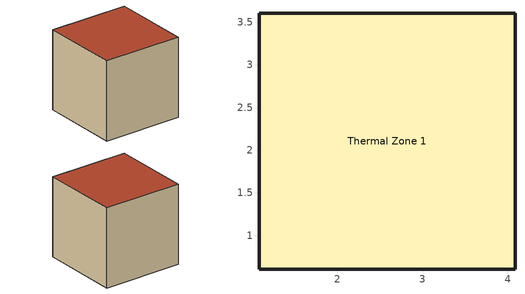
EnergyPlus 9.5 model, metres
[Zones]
Thermal Zone 1
 floor ground (ExtSlabCarpet 4in ClimateZone 1-8): 4.08,3.61 4.08,0.61 1.08,0.61 1.08,3.61 z0
 wall outside (ASHRAE 189.1-2009 ExtWall Mass ClimateZone 5): 1.08,3.61 1.08,0.61 4.08,0.61 4.08,3.61 1.08,3.61 z0:3
 roof outside (ASHRAE 189.1-2009 ExtRoof IEAD ClimateZone 2-5): 4.08,0.61 4.08,3.61 1.08,3.61 1.08,0.61 z3
[Building]
Building 1
[Site:Location]
Site 1: Latitude {deg}=0; Longitude {deg}=0; Time Zone {hr}=0; Elevation {m}=0
[Material] Thermal Absorptance=0.9
Name | Roughness | Thickness {m} | Conductivity {W/m-K} | Density {kg/m3} | Specific Heat {J/kg-K} | Solar Absorptance | Visible Absorptance
1/2IN Gypsum | Smooth | 0.0127 | 0.16 | 784.9 | 830 | 0.4 | 0.4
1IN Stucco | Smooth | 0.0253 | 0.6918 | 1858 | 837 | 0.92 | 0.92
8IN Concrete HW | MediumRough | 0.2033 | 1.7296 | 2243 | 837 | 0.65 | 0.65
MAT-CC05 4 HW CONCRETE | Rough | 0.1016 | 1.311 | 2240 | 836.8 | 0.85 | 0.85
Metal Decking | MediumSmooth | 0.0015 | 45.006 | 7680 | 418.4 | 0.6 | 0.6
Roof Insulation [21] | MediumRough | 0.2105 | 0.049 | 265 | 836.8 | 0.7 | 0.7
Roof Membrane | VeryRough | 0.0095 | 0.16 | 1121.29 | 1460 | 0.7 | 0.7
Wall Insulation [40] | MediumRough | 0.0794 | 0.0432 | 91 | 837 | 0.5 | 0.5
[Material:NoMass]
CP02 CARPET PAD: Roughness=Smooth; Thermal Resistance {m2-K/W}=0.1; Thermal Absorptance=0.9; Solar Absorptance=0.8; Visible Absorptance=0.8
[Construction]
ASHRAE 189.1-2009 ExtRoof IEAD ClimateZone 2-5: Roof Membrane, Roof Insulation [21], Metal Decking
ASHRAE 189.1-2009 ExtWall Mass ClimateZone 5: 1IN Stucco, 8IN Concrete HW, Wall Insulation [40], 1/2IN Gypsum
ExtSlabCarpet 4in ClimateZone 1-8: MAT-CC05 4 HW CONCRETE, CP02 CARPET PAD
[Zone]
Thermal Zone 1
[ElectricEquipment]
equipo: Zone or ZoneList=Thermal Zone 1; Schedule=horaroEquipo; Design Level Calculation Method=EquipmentLevel; Design Level {W}=200
[Schedule:Compact]
horaroEquipo: Through: 12/31, For: Weekdays, Until: 09:00, .5, Until: 18:00, 1, Until:24:00, .5, For: Weekends, Until: 24:00, .5
